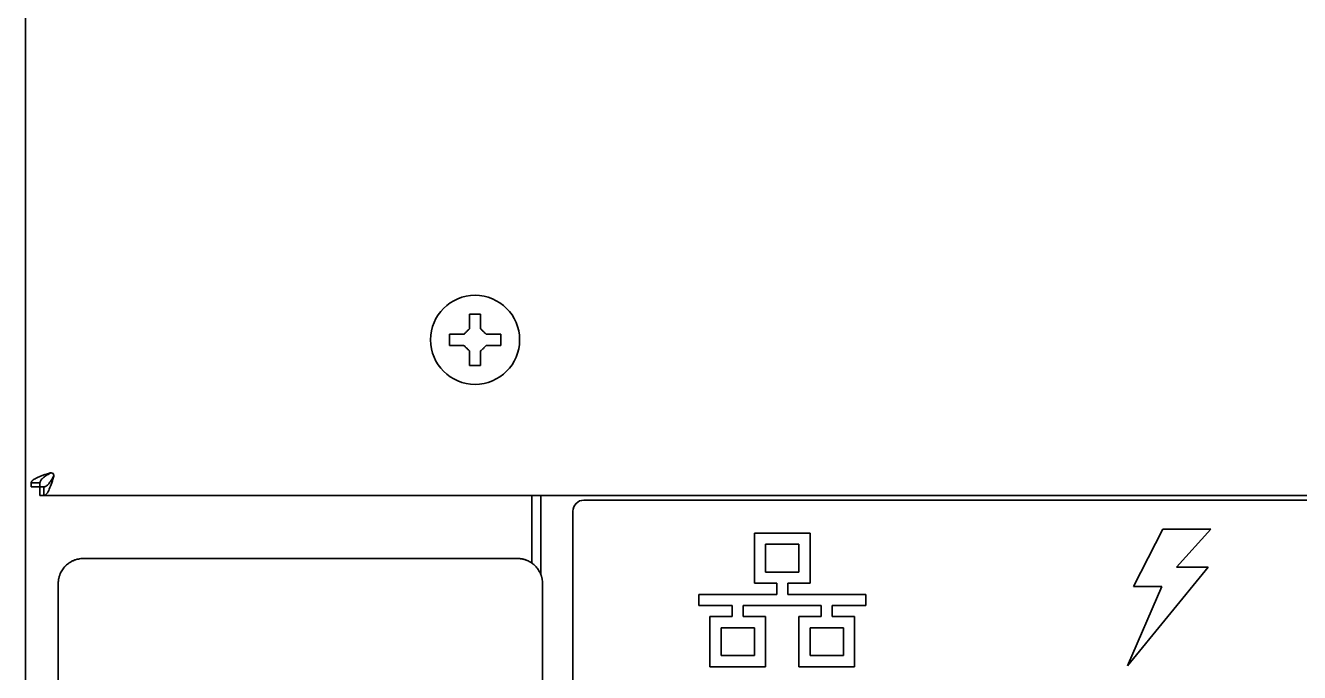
# Model space of a CAD drawing. Header units: inches. Extents: x 786 to 5755, y 618 to 5453.
# Drawn here: x 787.2 to 901.7, y 2843.7 to 2901.8 of the extents above; entities that cross this region are included whole.
import ezdxf

# ---------------------------------------------------------------- set-up
doc = ezdxf.new("R2010")
doc.units = ezdxf.units.IN
doc.layers.add('1', color=7, linetype='Continuous', true_color=0xffffff)
doc.layers.add('ORTHO$15', color=7, linetype='Continuous', true_color=0xffffff)

msp = doc.modelspace()

# ---------------------------------------------------------------- linework, layer by layer
at = {"lineweight": 35}
msp.add_arc((837.4, 2858.16), 1, 90, 180, dxfattribs=at)
at = {"layer": '1', "color": 7, "linetype": 'Continuous', "lineweight": 35}
for p, q in [((787.22, 2768.16), (787.22, 3912.86)), ((827.12, 2875.86), (827.62, 2875.86)), ((827.62, 2875.86), (828.12, 2875.86)), ((827.62, 2871.26), (827.12, 2871.26)), ((828.12, 2871.26), (827.62, 2871.26)), ((787.72, 2860.36), (787.72, 2860.7)), ((788.52, 2860.36), (787.72, 2860.36)), ((788.52, 2860.36), (788.52, 2860.7)), ((788.52, 2860.36), (788.86, 2860.36)), ((788.86, 2860.36), (788.52, 2860.36)), ((788.52, 2860.36), (788.52, 2859.56)), ((788.86, 2859.56), (788.52, 2859.56)), ((1645.58, 2859.56), (788.86, 2859.56)), ((832.72, 2853.51), (832.72, 2859.56)), ((833.52, 2852.49), (833.52, 2859.56)), ((837.4, 2859.16), (1010.03, 2859.16)), ((889.42, 2856.56), (886.77, 2851.39)), ((889.42, 2856.56), (893.72, 2856.56)), ((890.64, 2853.15), (893.72, 2856.56)), ((852.72, 2856.19), (857.72, 2856.19)), ((852.72, 2851.69), (852.72, 2856.19)), ((853.72, 2852.69), (853.72, 2855.19)), ((853.72, 2855.19), (856.72, 2855.19)), ((856.72, 2855.19), (856.72, 2852.69)), ((857.72, 2856.19), (857.72, 2851.69)), ((792.41, 2853.91), (831.43, 2853.91)), ((886.24, 2844.27), (893.48, 2853.15)), ((890.64, 2853.15), (893.48, 2853.15)), ((856.72, 2852.69), (853.72, 2852.69)), ((790.16, 2770.65), (790.16, 2851.66)), ((833.68, 2851.66), (833.68, 2770.65)), ((854.72, 2850.69), (847.72, 2850.69)), ((847.72, 2849.69), (847.72, 2850.69)), ((854.72, 2851.69), (852.72, 2851.69)), ((854.72, 2851.69), (854.72, 2850.69)), ((855.72, 2851.69), (855.72, 2850.69)), ((857.72, 2851.69), (855.72, 2851.69)), ((862.72, 2850.69), (855.72, 2850.69)), ((862.72, 2849.69), (862.72, 2850.69)), ((889.32, 2851.39), (886.24, 2844.27)), ((889.32, 2851.39), (886.77, 2851.39)), ((850.72, 2849.69), (847.72, 2849.69)), ((850.72, 2848.69), (850.72, 2849.69)), ((851.72, 2848.69), (851.72, 2849.69)), ((858.72, 2849.69), (851.72, 2849.69)), ((858.72, 2848.69), (858.72, 2849.69)), ((859.72, 2848.69), (859.72, 2849.69)), ((862.72, 2849.69), (859.72, 2849.69)), ((848.72, 2848.69), (850.72, 2848.69)), ((848.72, 2844.19), (848.72, 2848.69)), ((851.72, 2848.69), (853.72, 2848.69)), ((853.72, 2848.69), (853.72, 2844.19)), ((856.72, 2848.69), (858.72, 2848.69)), ((856.72, 2844.19), (856.72, 2848.69)), ((859.72, 2848.69), (861.72, 2848.69)), ((861.72, 2848.69), (861.72, 2844.19)), ((849.72, 2845.19), (849.72, 2847.69)), ((849.72, 2847.69), (852.72, 2847.69)), ((852.72, 2847.69), (852.72, 2845.19)), ((857.72, 2845.19), (857.72, 2847.69)), ((857.72, 2847.69), (860.72, 2847.69)), ((860.72, 2847.69), (860.72, 2845.19)), ((852.72, 2845.19), (849.72, 2845.19)), ((860.72, 2845.19), (857.72, 2845.19)), ((853.72, 2844.19), (848.72, 2844.19)), ((861.72, 2844.19), (856.72, 2844.19))]:
    msp.add_line(p, q, dxfattribs=at)
msp.add_circle((827.62, 2873.56), 4, dxfattribs=at)
msp.add_arc((789.52, 2861.36), 0.25, 0, 90, dxfattribs=at)
for points, degree in [([(827.12, 2874.56), (827.12, 2874.61), (827.12, 2874.72), (827.12, 2874.88), (827.12, 2875.04), (827.12, 2875.19), (827.12, 2875.35), (827.12, 2875.5), (827.12, 2875.67), (827.12, 2875.79), (827.12, 2875.86)], 3), ([(825.32, 2873.06), (825.32, 2873.22), (825.32, 2873.56), (825.32, 2873.89), (825.32, 2874.06)], 3), ([(826.62, 2874.06), (826.65, 2874.08), (826.7, 2874.13), (826.77, 2874.21), (826.84, 2874.28), (826.91, 2874.35), (826.98, 2874.42), (827.05, 2874.49), (827.1, 2874.53), (827.12, 2874.56)], 3), ([(828.12, 2874.56), (828.14, 2874.53), (828.19, 2874.49), (828.26, 2874.41), (828.33, 2874.34), (828.41, 2874.27), (828.48, 2874.2), (828.55, 2874.13), (828.6, 2874.08), (828.62, 2874.06)], 3), ([(828.62, 2874.06), (828.67, 2874.06), (828.78, 2874.06), (828.94, 2874.06), (829.1, 2874.06), (829.26, 2874.06), (829.41, 2874.06), (829.57, 2874.06), (829.73, 2874.06), (829.86, 2874.06), (829.92, 2874.06)], 3), ([(829.92, 2874.06), (829.92, 2873.89), (829.92, 2873.56), (829.92, 2873.22), (829.92, 2873.06)], 3), ([(826.62, 2873.06), (826.57, 2873.06), (826.46, 2873.06), (826.3, 2873.06), (826.14, 2873.06), (825.98, 2873.06), (825.83, 2873.06), (825.67, 2873.06), (825.51, 2873.06), (825.38, 2873.06), (825.32, 2873.06)], 3), ([(827.12, 2872.56), (827.1, 2872.58), (827.05, 2872.63), (826.98, 2872.7), (826.91, 2872.77), (826.83, 2872.84), (826.76, 2872.91), (826.69, 2872.98), (826.64, 2873.03), (826.62, 2873.06)], 3), ([(828.62, 2873.06), (828.59, 2873.03), (828.54, 2872.98), (828.47, 2872.91), (828.4, 2872.83), (828.33, 2872.76), (828.26, 2872.69), (828.19, 2872.63), (828.14, 2872.58), (828.12, 2872.56)], 3), ([(828.12, 2872.56), (828.12, 2872.5), (828.12, 2872.39), (828.12, 2872.23), (828.12, 2872.07), (828.12, 2871.92), (828.12, 2871.77), (828.12, 2871.61), (828.12, 2871.44), (828.12, 2871.32), (828.12, 2871.26)], 3), ([(789.75, 2861.21), (789.76, 2861.25), (789.77, 2861.31), (789.77, 2861.36)], 3), ([(788.52, 2860.7), (787.72, 2860.7)], 1), ([(788.86, 2860.36), (788.86, 2859.56)], 1)]:
    msp.add_open_spline(points, degree=degree, dxfattribs=at)
for points, knots in [([(828.12, 2875.86), (828.12, 2875.65), (828.12, 2875.44), (828.12, 2875.12), (828.12, 2875.01), (828.12, 2874.79), (828.12, 2874.67), (828.12, 2874.56)], [0, 0, 0, 0, 0.5, 0.5, 0.75, 0.75, 1, 1, 1, 1]), ([(825.32, 2874.06), (825.52, 2874.06), (825.73, 2874.06), (826.06, 2874.06), (826.17, 2874.06), (826.39, 2874.06), (826.5, 2874.06), (826.62, 2874.06)], [0, 0, 0, 0, 0.5, 0.5, 0.75, 0.75, 1, 1, 1, 1]), ([(827.12, 2871.26), (827.12, 2871.46), (827.12, 2871.67), (827.12, 2871.99), (827.12, 2872.1), (827.12, 2872.33), (827.12, 2872.44), (827.12, 2872.56)], [0, 0, 0, 0, 0.5, 0.5, 0.75, 0.75, 1, 1, 1, 1]), ([(829.92, 2873.06), (829.72, 2873.06), (829.51, 2873.06), (829.18, 2873.06), (829.07, 2873.06), (828.85, 2873.06), (828.74, 2873.06), (828.62, 2873.06)], [0, 0, 0, 0, 0.5, 0.5, 0.75, 0.75, 1, 1, 1, 1]), ([(787.72, 2860.7), (787.72, 2860.73), (787.73, 2860.77), (787.77, 2860.85), (787.8, 2860.88), (787.88, 2860.96), (787.93, 2860.99), (788.05, 2861.07), (788.12, 2861.1), (788.27, 2861.18), (788.35, 2861.21), (788.53, 2861.29), (788.63, 2861.32), (788.83, 2861.4), (788.93, 2861.44), (789.15, 2861.51), (789.26, 2861.55), (789.37, 2861.58)], [0, 0, 0, 0, 0.125, 0.125, 0.25, 0.25, 0.375, 0.375, 0.5, 0.5, 0.625, 0.625, 0.75, 0.75, 0.875, 0.875, 1, 1, 1, 1]), ([(788.52, 2860.7), (788.52, 2860.77), (788.54, 2860.85), (788.63, 2860.99), (788.7, 2861.07), (788.87, 2861.21), (788.97, 2861.29), (789.19, 2861.44), (789.31, 2861.51), (789.44, 2861.58)], [0, 0, 0, 0, 0.25, 0.25, 0.5, 0.5, 0.75, 0.75, 1, 1, 1, 1]), ([(788.86, 2860.36), (788.9, 2860.36), (788.94, 2860.36), (789.01, 2860.39), (789.05, 2860.4), (789.12, 2860.45), (789.16, 2860.48), (789.23, 2860.54), (789.27, 2860.58), (789.34, 2860.66), (789.38, 2860.71), (789.45, 2860.81), (789.49, 2860.86), (789.56, 2860.97), (789.6, 2861.03), (789.67, 2861.15), (789.71, 2861.21), (789.75, 2861.27)], [0, 0, 0, 0, 0.125, 0.125, 0.25, 0.25, 0.375, 0.375, 0.5, 0.5, 0.625, 0.625, 0.75, 0.75, 0.875, 0.875, 1, 1, 1, 1]), ([(788.86, 2859.56), (788.94, 2859.56), (789.01, 2859.6), (789.16, 2859.76), (789.23, 2859.88), (789.38, 2860.18), (789.45, 2860.37), (789.6, 2860.77), (789.67, 2860.99), (789.75, 2861.21)], [0, 0, 0, 0, 0.25, 0.25, 0.5, 0.5, 0.75, 0.75, 1, 1, 1, 1]), ([(789.37, 2861.58), (789.37, 2861.58), (789.38, 2861.59), (789.39, 2861.59), (789.4, 2861.59), (789.41, 2861.59), (789.42, 2861.6), (789.43, 2861.6), (789.44, 2861.6), (789.45, 2861.6), (789.47, 2861.6), (789.48, 2861.6), (789.49, 2861.61), (789.5, 2861.61), (789.51, 2861.61), (789.52, 2861.61), (789.52, 2861.61)], [0, 0, 0, 0, 0.070356, 0.140723, 0.211142, 0.28165, 0.352287, 0.42309, 0.494098, 0.565348, 0.636878, 0.708725, 0.780925, 0.853514, 0.926527, 1, 1, 1, 1]), ([(789.75, 2861.27), (789.75, 2861.28), (789.75, 2861.28), (789.75, 2861.29), (789.76, 2861.29), (789.76, 2861.3), (789.76, 2861.3), (789.76, 2861.31), (789.77, 2861.32), (789.77, 2861.32), (789.77, 2861.33), (789.77, 2861.34), (789.77, 2861.34), (789.77, 2861.35), (789.77, 2861.35), (789.77, 2861.36)], [0, 0, 0, 0, 0.080334, 0.15963, 0.23801, 0.315596, 0.392515, 0.468899, 0.544881, 0.620598, 0.696185, 0.771782, 0.847526, 0.923553, 1, 1, 1, 1]), ([(790.16, 2851.66), (790.16, 2851.7), (790.16, 2851.74), (790.17, 2851.81), (790.17, 2851.85), (790.18, 2851.92), (790.18, 2851.96), (790.19, 2852.03), (790.2, 2852.07), (790.21, 2852.12), (790.21, 2852.14), (790.22, 2852.18), (790.23, 2852.19), (790.24, 2852.25), (790.25, 2852.28), (790.27, 2852.35), (790.28, 2852.39), (790.3, 2852.44), (790.31, 2852.46), (790.32, 2852.49), (790.33, 2852.51), (790.36, 2852.59), (790.39, 2852.66), (790.46, 2852.79), (790.5, 2852.85), (790.58, 2852.97), (790.63, 2853.03), (790.7, 2853.12), (790.72, 2853.15), (790.76, 2853.19), (790.77, 2853.2), (790.8, 2853.23), (790.81, 2853.24), (790.87, 2853.31), (790.93, 2853.36), (791.04, 2853.45), (791.1, 2853.49), (791.22, 2853.57), (791.29, 2853.61), (791.38, 2853.66), (791.42, 2853.68), (791.48, 2853.71), (791.52, 2853.73), (791.58, 2853.76), (791.62, 2853.77), (791.67, 2853.79), (791.69, 2853.79), (791.72, 2853.81), (791.74, 2853.81), (791.78, 2853.82), (791.79, 2853.83), (791.83, 2853.84), (791.85, 2853.84), (791.9, 2853.86), (791.94, 2853.86), (792.05, 2853.88), (792.12, 2853.9), (792.26, 2853.91), (792.34, 2853.91), (792.41, 2853.91)], [0, 0, 0, 0, 0.03125, 0.03125, 0.0625, 0.0625, 0.09375, 0.09375, 0.125, 0.125, 0.140625, 0.140625, 0.15625, 0.15625, 0.1875, 0.1875, 0.21875, 0.21875, 0.234375, 0.234375, 0.25, 0.25, 0.3125, 0.3125, 0.375, 0.375, 0.4375, 0.4375, 0.46875, 0.46875, 0.484375, 0.484375, 0.5, 0.5, 0.5625, 0.5625, 0.625, 0.625, 0.6875, 0.6875, 0.71875, 0.71875, 0.75, 0.75, 0.78125, 0.78125, 0.796875, 0.796875, 0.8125, 0.8125, 0.828125, 0.828125, 0.84375, 0.84375, 0.875, 0.875, 0.9375, 0.9375, 1, 1, 1, 1]), ([(831.43, 2853.91), (831.46, 2853.91), (831.5, 2853.91), (831.58, 2853.91), (831.61, 2853.91), (831.69, 2853.9), (831.72, 2853.89), (831.8, 2853.88), (831.83, 2853.88), (831.89, 2853.87), (831.9, 2853.86), (831.94, 2853.85), (831.96, 2853.85), (832.01, 2853.84), (832.05, 2853.83), (832.12, 2853.81), (832.15, 2853.79), (832.22, 2853.77), (832.26, 2853.76), (832.36, 2853.71), (832.42, 2853.68), (832.55, 2853.61), (832.62, 2853.58), (832.74, 2853.49), (832.8, 2853.45), (832.88, 2853.38), (832.91, 2853.36), (832.95, 2853.32), (832.97, 2853.31), (832.99, 2853.28), (833.01, 2853.27), (833.07, 2853.2), (833.12, 2853.15), (833.21, 2853.03), (833.26, 2852.98), (833.34, 2852.85), (833.38, 2852.79), (833.43, 2852.69), (833.44, 2852.66), (833.48, 2852.59), (833.49, 2852.56), (833.52, 2852.49), (833.53, 2852.46), (833.55, 2852.41), (833.56, 2852.39), (833.57, 2852.35), (833.58, 2852.34), (833.59, 2852.3), (833.59, 2852.28), (833.6, 2852.25), (833.61, 2852.23), (833.62, 2852.17), (833.63, 2852.14), (833.65, 2852.03), (833.66, 2851.96), (833.67, 2851.81), (833.68, 2851.74), (833.68, 2851.66)], [0, 0, 0, 0, 0.03125, 0.03125, 0.0625, 0.0625, 0.09375, 0.09375, 0.125, 0.125, 0.140625, 0.140625, 0.15625, 0.15625, 0.1875, 0.1875, 0.21875, 0.21875, 0.25, 0.25, 0.3125, 0.3125, 0.375, 0.375, 0.4375, 0.4375, 0.46875, 0.46875, 0.484375, 0.484375, 0.5, 0.5, 0.5625, 0.5625, 0.625, 0.625, 0.6875, 0.6875, 0.71875, 0.71875, 0.75, 0.75, 0.78125, 0.78125, 0.796875, 0.796875, 0.8125, 0.8125, 0.828125, 0.828125, 0.84375, 0.84375, 0.875, 0.875, 0.9375, 0.9375, 1, 1, 1, 1])]:
    msp.add_open_spline(points, degree=3, knots=knots, dxfattribs=at)
at = {"layer": 'ORTHO$15', "color": 7, "linetype": 'Continuous', "lineweight": 35, "extrusion": (0, 1, 0)}
msp.add_line((836.4, 2781.44), (836.4, 2858.16), dxfattribs=at)

doc.saveas('drawing.dxf')
